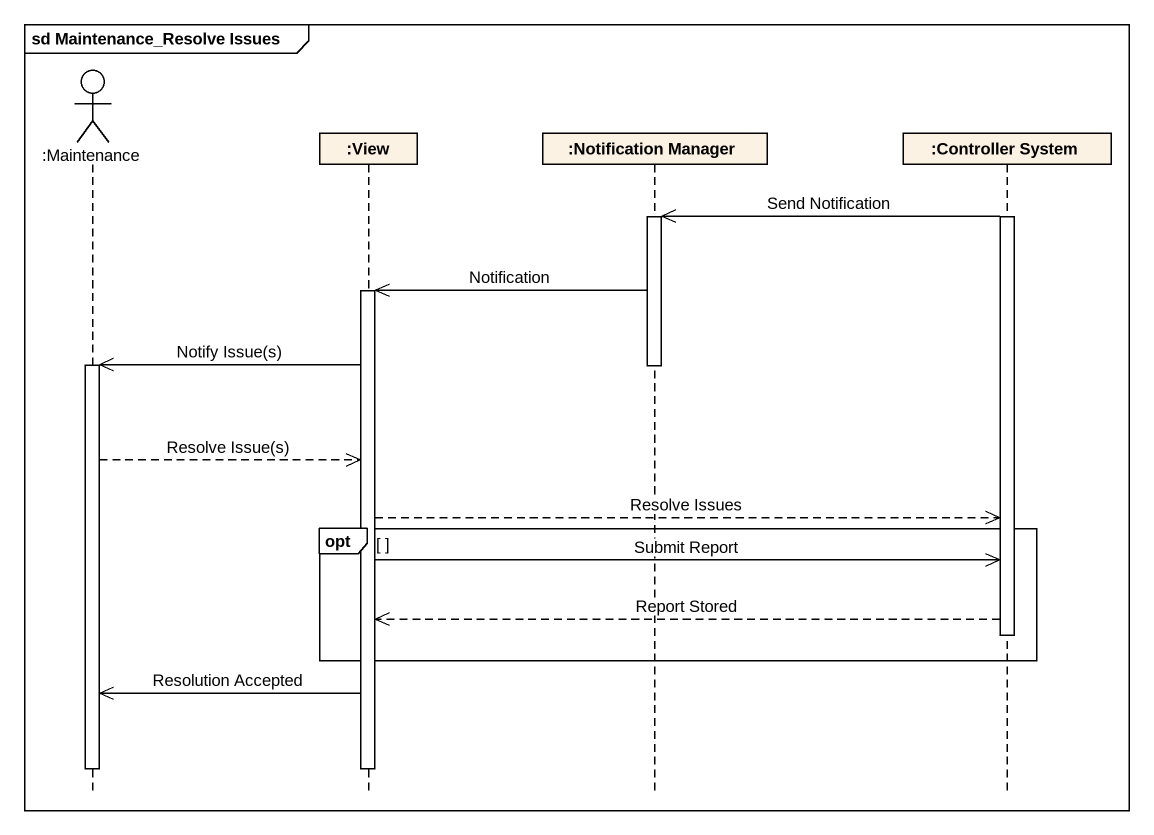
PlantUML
@startuml
mainframe sd Maintenance_Resolve Issues
hide footbox
actor ":Maintenance" as Maintenance
participant ":View" as View
participant ":Notification Manager" as Notification_Manager
participant ":Controller System" as Controller_System

activate Controller_System
Controller_System ->> Notification_Manager : Send Notification
activate Notification_Manager
Notification_Manager ->> View : Notification
activate View
View ->> Maintenance : Notify Issue(s)
activate Maintenance
deactivate Notification_Manager
Maintenance -->> View : Resolve Issue(s)
View -->> Controller_System : Resolve Issues
opt
  View ->> Controller_System : Submit Report
  Controller_System -->> View : Report Stored
  deactivate Controller_System
end
View ->> Maintenance : Resolution Accepted
deactivate Maintenance
deactivate View
@enduml
